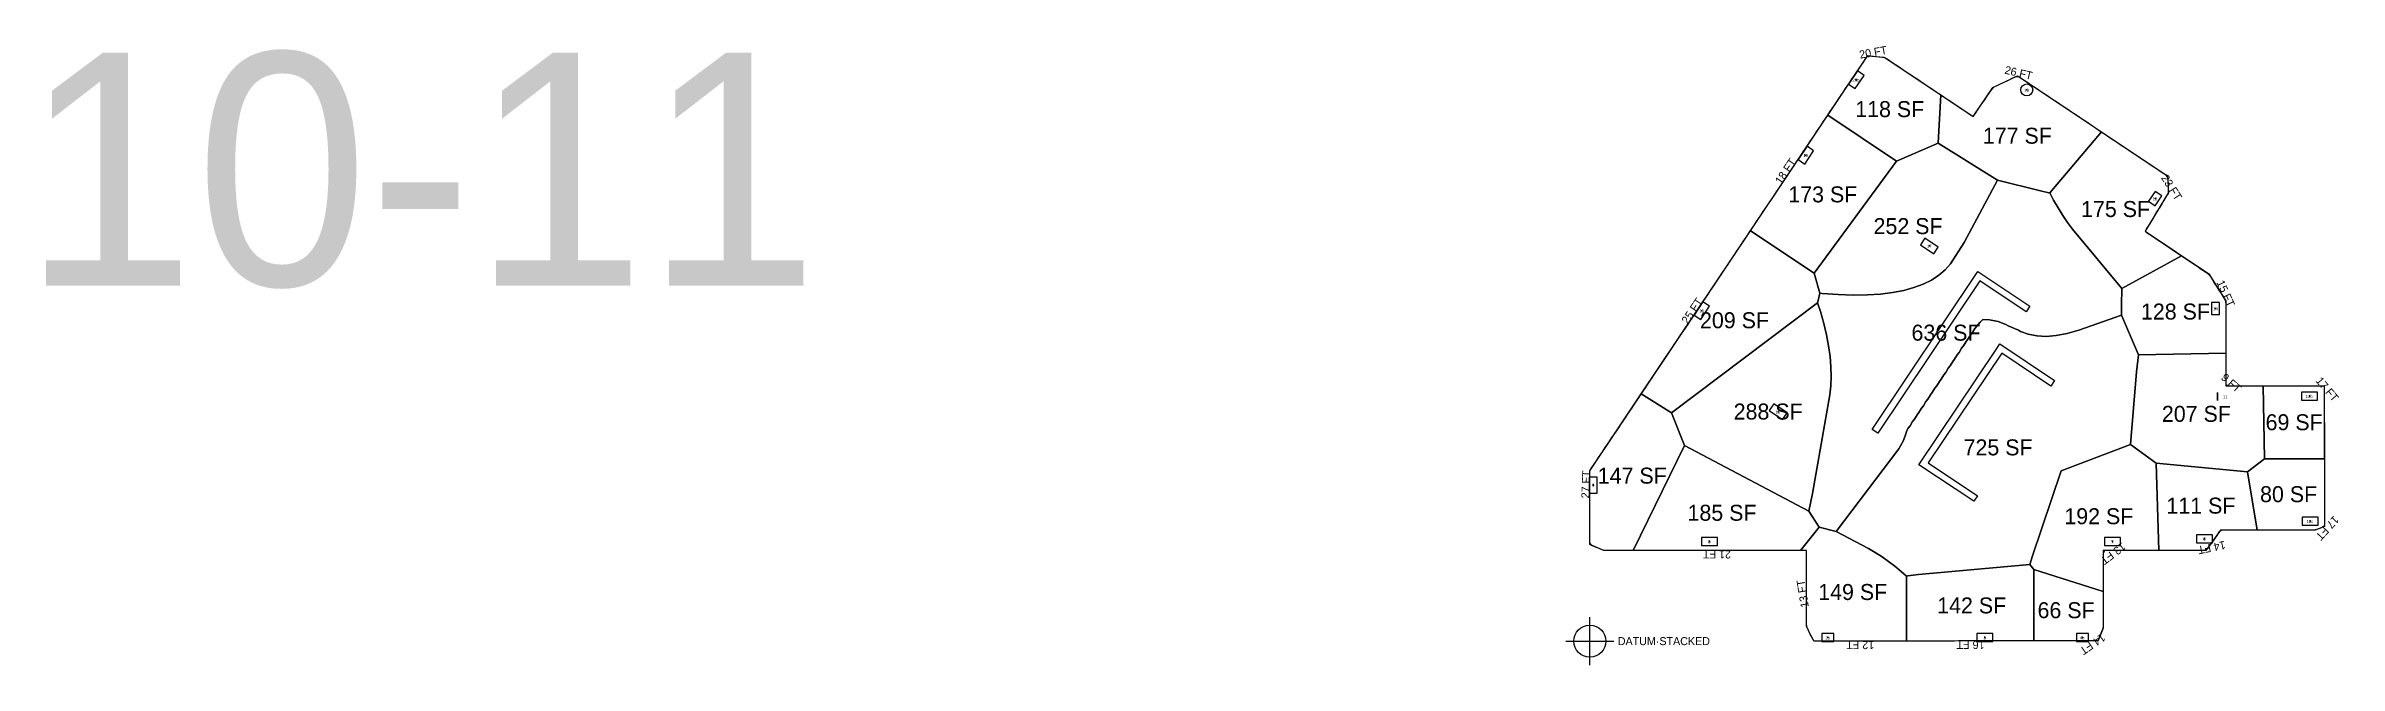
# Model space of a CAD drawing. Header units: metres. Extents: x 12833 to 16306, y 7445 to 23389.
# Drawn here: x 12858 to 16297, y 19451 to 20380 of the extents above; entities that cross this region are included whole.
import ezdxf
from ezdxf.enums import TextEntityAlignment as Align

# ---------------------------------------------------------------- set-up
doc = ezdxf.new("R2010")
doc.units = ezdxf.units.M
for name, color, linetype in [('BOUNDARY', 5, 'Continuous'), ('COLS', 92, 'Continuous'), ('FLOOR NUMBER', 1, 'Continuous'), ('FLOOR_3_AREA_LABELS', 3, 'Continuous'), ('FLOOR_3_BOUNDARY', 5, 'Continuous'), ('FLOOR_3_COLUMNS', 7, 'Continuous'), ('FLOOR_3_DATUM', 4, 'Continuous'), ('FLOOR_3_FASCADE_COLUMNS', 30, 'Continuous'), ('FLOOR_3_LARGE_TRIBUTARY', 6, 'Continuous'), ('FLOOR_3_TRIBUTARY_COL_0', 2, 'Continuous'), ('FLOOR_3_TRIBUTARY_COL_1', 2, 'Continuous'), ('FLOOR_3_TRIBUTARY_COL_10', 2, 'Continuous'), ('FLOOR_3_TRIBUTARY_COL_11', 2, 'Continuous'), ('FLOOR_3_TRIBUTARY_COL_12', 2, 'Continuous'), ('FLOOR_3_TRIBUTARY_COL_13', 2, 'Continuous'), ('FLOOR_3_TRIBUTARY_COL_14', 2, 'Continuous'), ('FLOOR_3_TRIBUTARY_COL_15', 2, 'Continuous'), ('FLOOR_3_TRIBUTARY_COL_16', 2, 'Continuous'), ('FLOOR_3_TRIBUTARY_COL_17', 2, 'Continuous'), ('FLOOR_3_TRIBUTARY_COL_2', 2, 'Continuous'), ('FLOOR_3_TRIBUTARY_COL_3', 2, 'Continuous'), ('FLOOR_3_TRIBUTARY_COL_4', 2, 'Continuous'), ('FLOOR_3_TRIBUTARY_COL_5', 2, 'Continuous'), ('FLOOR_3_TRIBUTARY_COL_6', 2, 'Continuous'), ('FLOOR_3_TRIBUTARY_COL_7', 2, 'Continuous'), ('FLOOR_3_TRIBUTARY_COL_8', 2, 'Continuous'), ('FLOOR_3_TRIBUTARY_COL_9', 2, 'Continuous'), ('FLOOR_3_WALL_TRIBUTARY_12', 1, 'Continuous'), ('FLOOR_3_WALL_TRIBUTARY_13', 1, 'Continuous'), ('WALL', 4, 'Continuous')]:
    doc.layers.add(name, color=color, linetype=linetype)
doc.layers.add('COLUMN NUMBER', color=6, linetype='Continuous', lineweight=9)

msp = doc.modelspace()

# ---------------------------------------------------------------- linework, layer by layer
at = {"layer": 'BOUNDARY'}
msp.add_lwpolyline([(15509.5, 19487), (15498.5, 19508.8), (15498.5, 19623), (15194.3, 19623), (15194.3, 19623), (15173.4, 19632.1), (15173.4, 19742.4), (15590.2, 20365.6), (15616, 20362.9), (15748.4, 20273.9), (15777.8, 20317.5), (15814.8, 20335.3), (16039.6, 20185), (16041.3, 20159.9), (16006.1, 20101.9), (16101.6, 20037.9), (16127.2, 19997.4), (16127.2, 19870), (16261.3, 19870), (16274.7, 19870), (16275.2, 19659), (16261.3, 19653.5), (16119.3, 19653.5), (16097.5, 19623), (15943.5, 19623), (15943.5, 19507.1), (15935.5, 19487.3)], close=True, dxfattribs=at)
at = {"layer": 'COLS'}
for points in [[(15584.8, 20335.8), (15574.8, 20342.5), (15561.4, 20322.6), (15571.4, 20315.9)], [(15509.1, 20222.8), (15499.2, 20229.5), (15485.8, 20209.5), (15495.8, 20202.8)], [(16021.1, 20140.2), (16031.2, 20155.2), (16021.2, 20161.8), (16011.2, 20146.9)], [(15689.4, 20068.2), (15696.1, 20078.2), (15676.1, 20091.6), (15669.4, 20081.6)], [(15353.1, 19989.4), (15343.1, 19996.1), (15329.7, 19976.2), (15339.7, 19969.5)], [(16106, 19994.9), (16106, 19976.9), (16118, 19976.9), (16118, 19994.9)], [(16114.8, 19859.9), (16114.8, 19847.9), (16115, 19847.9)], [(16240.8, 19860.4), (16240.8, 19848.4), (16264.8, 19848.4), (16264.8, 19860.4)], [(15449.3, 19842.8), (15442.6, 19832.8), (15462.5, 19819.4), (15469.2, 19829.4)], [(15184.7, 19733.2), (15172.7, 19733.2), (15172.7, 19709.2), (15184.7, 19709.2)], [(16241.6, 19672.8), (16241.6, 19660.8), (16265.6, 19660.8), (16265.6, 19672.8)], [(15340.9, 19642.3), (15340.9, 19630.3), (15364.9, 19630.3), (15364.9, 19642.3)], [(15945.3, 19642.3), (15945.3, 19630.3), (15969.3, 19630.3), (15969.3, 19642.3)], [(16083.3, 19646.6), (16083.3, 19634.6), (16107.3, 19634.6), (16107.3, 19646.6)], [(15521.6, 19486.3), (15539.6, 19486.3), (15539.6, 19498.3), (15521.6, 19498.3)], [(15753.9, 19498.3), (15753.9, 19486.3), (15777.9, 19486.3), (15777.9, 19498.3)], [(15903.2, 19486.3), (15921.2, 19486.3), (15921.2, 19498.3), (15903.2, 19498.3)]]:
    msp.add_lwpolyline(points, close=True, dxfattribs=at)
msp.add_circle((15828.7, 20313.9), 9, dxfattribs=at)
at = {"layer": 'FLOOR_3_BOUNDARY'}
msp.add_lwpolyline([(15509.5, 19487), (15498.5, 19508.8), (15498.5, 19623), (15194.3, 19623), (15173.4, 19632.1), (15173.4, 19742.4), (15590.2, 20365.6), (15616, 20362.9), (15748.4, 20273.9), (15777.8, 20317.5), (15814.8, 20335.3), (16039.6, 20185), (16041.3, 20159.9), (16006.1, 20101.9), (16101.6, 20037.9), (16127.2, 19997.4), (16127.2, 19870), (16261.3, 19870), (16274.7, 19870), (16275.2, 19659), (16261.3, 19653.5), (16119.3, 19653.5), (16097.5, 19623), (15943.5, 19623), (15943.5, 19507.1), (15935.5, 19487.3), (15509.5, 19487)], close=True, dxfattribs=at)
at = {"layer": 'FLOOR_3_COLUMNS'}
for p in [(15573.1, 20329.2), (15828.7, 20313.9), (15497.5, 20216.2), (16021.2, 20151), (15682.8, 20079.9), (15341.4, 19982.8), (16112, 19985.9), (16114.9, 19851.9), (16252.8, 19854.4), (15455.9, 19831.1), (15178.7, 19721.2), (16095.3, 19640.6), (16253.6, 19666.8), (15352.9, 19636.3), (15957.3, 19636.3), (15530.6, 19492.3), (15765.9, 19492.3), (15912.2, 19492.3)]:
    msp.add_point(p, dxfattribs=at)
at = {"layer": 'FLOOR_3_DATUM'}
for p, q in [((15173.4, 19451), (15173.4, 19523)), ((15137.4, 19487), (15209.4, 19487))]:
    msp.add_line(p, q, dxfattribs=at)
msp.add_circle((15173.4, 19487), 24, dxfattribs=at)
at = {"layer": 'FLOOR_3_FASCADE_COLUMNS'}
for points in [[(15530.3, 20276), (15533.6, 20281), (15537, 20286), (15540.3, 20291), (15543.7, 20296), (15547, 20301), (15550.3, 20305.9), (15553.7, 20310.9), (15557, 20315.9), (15560.3, 20320.9), (15563.7, 20325.9), (15567, 20330.9), (15570.3, 20335.9), (15573.7, 20340.8), (15577, 20345.8), (15580.3, 20350.8), (15583.7, 20355.8), (15587, 20360.8), (15590.5, 20365.6), (15596.4, 20364.9), (15602.4, 20364.3), (15608.4, 20363.7), (15614.3, 20363.1), (15619.6, 20360.5), (15624.6, 20357.2), (15629.5, 20353.8), (15634.5, 20350.5), (15639.5, 20347.1), (15644.5, 20343.8), (15649.5, 20340.4), (15654.4, 20337.1), (15659.4, 20333.7), (15664.4, 20330.4), (15669.4, 20327), (15674.4, 20323.7), (15679.3, 20320.3), (15684.3, 20317), (15689.3, 20313.6), (15694.3, 20310.3), (15699.3, 20306.9)], [(15699.3, 20306.9), (15704.2, 20303.6), (15709.2, 20300.2), (15714.2, 20296.9), (15719.2, 20293.5), (15724.1, 20290.2), (15729.1, 20286.8), (15734.1, 20283.5), (15739.1, 20280.1), (15744.1, 20276.8), (15748.8, 20274.5), (15752.2, 20279.4), (15755.5, 20284.4), (15758.9, 20289.4), (15762.2, 20294.4), (15765.6, 20299.3), (15768.9, 20304.3), (15772.3, 20309.3), (15775.6, 20314.3), (15779.7, 20318.4), (15785.1, 20321), (15790.5, 20323.6), (15795.9, 20326.2), (15801.3, 20328.8), (15806.7, 20331.4), (15812.1, 20334), (15817.3, 20333.7), (15822.3, 20330.3), (15827.3, 20327), (15832.3, 20323.7), (15837.3, 20320.3), (15842.3, 20317), (15847.3, 20313.6), (15852.2, 20310.3), (15857.2, 20307), (15862.2, 20303.6), (15867.2, 20300.3), (15872.2, 20297), (15877.2, 20293.6), (15882.2, 20290.3), (15887.2, 20287), (15892.1, 20283.6), (15897.1, 20280.3), (15902.1, 20277), (15907.1, 20273.6), (15912.1, 20270.3), (15917.1, 20266.9), (15922.1, 20263.6), (15927.1, 20260.3), (15932, 20256.9), (15937, 20253.6), (15942, 20250.3)], [(15413.6, 20101.5), (15416.9, 20106.5), (15420.2, 20111.4), (15423.6, 20116.4), (15426.9, 20121.4), (15430.2, 20126.4), (15433.6, 20131.4), (15436.9, 20136.4), (15440.2, 20141.4), (15443.6, 20146.3), (15446.9, 20151.3), (15450.2, 20156.3), (15453.6, 20161.3), (15456.9, 20166.3), (15460.3, 20171.3), (15463.6, 20176.3), (15466.9, 20181.3), (15470.3, 20186.2), (15473.6, 20191.2), (15476.9, 20196.2), (15480.3, 20201.2), (15483.6, 20206.2), (15486.9, 20211.2), (15490.3, 20216.2), (15493.6, 20221.2), (15497, 20226.1), (15500.3, 20231.1), (15503.6, 20236.1), (15507, 20241.1), (15510.3, 20246.1), (15513.6, 20251.1), (15517, 20256.1), (15520.3, 20261.1), (15523.6, 20266), (15527, 20271), (15530.3, 20276)], [(15942, 20250.3), (15947, 20246.9), (15952, 20243.6), (15957, 20240.3), (15962, 20236.9), (15967, 20233.6), (15971.9, 20230.3), (15976.9, 20226.9), (15981.9, 20223.6), (15986.9, 20220.2), (15991.9, 20216.9), (15996.9, 20213.6), (16001.9, 20210.2), (16006.8, 20206.9), (16011.8, 20203.6), (16016.8, 20200.2), (16021.8, 20196.9), (16026.8, 20193.6), (16031.8, 20190.2), (16036.8, 20186.9), (16039.8, 20182.4), (16040.2, 20176.4), (16040.6, 20170.5), (16041, 20164.5), (16040.6, 20158.7), (16037.5, 20153.5), (16034.4, 20148.4), (16031.2, 20143.3), (16028.1, 20138.2), (16025, 20133), (16021.9, 20127.9), (16018.8, 20122.8), (16015.7, 20117.6), (16012.6, 20112.5), (16009.4, 20107.4), (16006.3, 20102.3), (16010.8, 20098.8), (16015.8, 20095.5), (16020.8, 20092.1), (16025.8, 20088.8), (16030.8, 20085.4), (16035.7, 20082.1), (16040.7, 20078.7), (16045.7, 20075.4), (16050.7, 20072.1), (16055.7, 20068.7), (16060.6, 20065.4)], [(15250.1, 19857.1), (15253.4, 19862.1), (15256.8, 19867.1), (15260.1, 19872.1), (15263.4, 19877), (15266.8, 19882), (15270.1, 19887), (15273.4, 19892), (15276.8, 19897), (15280.1, 19902), (15283.5, 19907), (15286.8, 19911.9), (15290.1, 19916.9), (15293.5, 19921.9), (15296.8, 19926.9), (15300.1, 19931.9), (15303.5, 19936.9), (15306.8, 19941.9), (15310.1, 19946.9), (15313.5, 19951.8), (15316.8, 19956.8), (15320.2, 19961.8), (15323.5, 19966.8), (15326.8, 19971.8), (15330.2, 19976.8), (15333.5, 19981.8), (15336.8, 19986.8), (15340.2, 19991.7), (15343.5, 19996.7), (15346.8, 20001.7), (15350.2, 20006.7), (15353.5, 20011.7), (15356.8, 20016.7), (15360.2, 20021.7), (15363.5, 20026.7), (15366.9, 20031.6), (15370.2, 20036.6), (15373.5, 20041.6), (15376.9, 20046.6), (15380.2, 20051.6), (15383.5, 20056.6), (15386.9, 20061.6), (15390.2, 20066.6), (15393.5, 20071.5), (15396.9, 20076.5), (15400.2, 20081.5), (15403.5, 20086.5), (15406.9, 20091.5), (15410.2, 20096.5), (15413.6, 20101.5)], [(16060.6, 20065.4), (16065.6, 20062), (16070.6, 20058.7), (16075.6, 20055.3), (16080.6, 20052), (16085.6, 20048.6), (16090.5, 20045.3), (16095.5, 20042), (16100.5, 20038.6), (16104.1, 20033.9), (16107.3, 20028.9), (16110.5, 20023.8), (16113.7, 20018.7), (16116.9, 20013.6), (16120.1, 20008.6), (16123.3, 20003.5), (16126.5, 19998.4), (16127.2, 19992.6), (16127.2, 19986.6), (16127.2, 19980.6), (16127.2, 19974.6), (16127.2, 19968.6), (16127.2, 19962.6), (16127.2, 19956.6), (16127.2, 19950.6), (16127.2, 19944.6), (16127.2, 19938.6), (16127.2, 19932.6), (16127.2, 19926.6), (16127.2, 19920.6)], [(16127.2, 19920.6), (16127.2, 19914.6), (16127.2, 19908.6), (16127.2, 19902.6), (16127.2, 19896.6), (16127.2, 19890.6), (16127.2, 19884.6), (16127.2, 19878.6), (16127.2, 19872.6), (16130.5, 19870), (16136.5, 19870), (16142.5, 19870), (16148.5, 19870), (16154.5, 19870), (16160.5, 19870), (16166.5, 19870), (16172.5, 19870), (16178.5, 19870), (16184.5, 19870)], [(15241.2, 19623), (15235.2, 19623), (15229.2, 19623), (15223.2, 19623), (15217.2, 19623), (15211.2, 19623), (15205.2, 19623), (15199.2, 19623), (15193.2, 19623.4), (15187.7, 19625.8), (15182.2, 19628.2), (15176.7, 19630.6), (15173.4, 19634.4), (15173.4, 19640.4), (15173.4, 19646.4), (15173.4, 19652.4), (15173.4, 19658.4), (15173.4, 19664.4), (15173.4, 19670.4), (15173.4, 19676.4), (15173.4, 19682.4), (15173.4, 19688.4), (15173.4, 19694.4), (15173.4, 19700.4), (15173.4, 19706.4), (15173.4, 19712.4), (15173.4, 19718.4), (15173.4, 19724.4), (15173.4, 19730.4), (15173.4, 19736.4), (15173.4, 19742.4), (15176.7, 19747.4), (15180, 19752.4), (15183.4, 19757.3), (15186.7, 19762.3), (15190.1, 19767.3), (15193.4, 19772.3), (15196.7, 19777.3), (15200.1, 19782.3), (15203.4, 19787.3), (15206.7, 19792.3), (15210.1, 19797.2), (15213.4, 19802.2), (15216.7, 19807.2), (15220.1, 19812.2), (15223.4, 19817.2), (15226.7, 19822.2), (15230.1, 19827.2), (15233.4, 19832.2), (15236.8, 19837.1), (15240.1, 19842.1), (15243.4, 19847.1), (15246.8, 19852.1), (15250.1, 19857.1)], [(16184.5, 19870), (16190.5, 19870), (16196.5, 19870), (16202.5, 19870), (16208.5, 19870), (16214.5, 19870), (16220.5, 19870), (16226.5, 19870), (16232.5, 19870), (16238.5, 19870), (16244.5, 19870), (16250.5, 19870), (16256.5, 19870), (16262.5, 19870), (16268.5, 19870), (16274.5, 19870), (16274.7, 19864.2), (16274.8, 19858.2), (16274.8, 19852.2), (16274.8, 19846.2), (16274.8, 19840.2), (16274.8, 19834.2), (16274.8, 19828.2), (16274.8, 19822.2), (16274.8, 19816.2), (16274.9, 19810.2), (16274.9, 19804.2), (16274.9, 19798.2), (16274.9, 19792.2), (16274.9, 19786.2), (16274.9, 19780.2), (16274.9, 19774.2), (16274.9, 19768.2), (16274.9, 19762.2)], [(16274.9, 19762.2), (16275, 19756.2), (16275, 19750.2), (16275, 19744.2), (16275, 19738.2), (16275, 19732.2), (16275, 19726.2), (16275, 19720.2), (16275, 19714.2), (16275.1, 19708.2), (16275.1, 19702.2), (16275.1, 19696.2), (16275.1, 19690.2), (16275.1, 19684.2), (16275.1, 19678.2), (16275.1, 19672.2), (16275.1, 19666.2), (16275.1, 19660.2), (16270.7, 19657.2), (16265.1, 19655), (16259.4, 19653.5), (16253.4, 19653.5), (16247.4, 19653.5), (16241.4, 19653.5), (16235.4, 19653.5), (16229.4, 19653.5), (16223.4, 19653.5), (16217.4, 19653.5), (16211.4, 19653.5), (16205.4, 19653.5), (16199.4, 19653.5), (16193.4, 19653.5), (16187.4, 19653.5), (16181.4, 19653.5), (16175.4, 19653.5)], [(16175.4, 19653.5), (16169.4, 19653.5), (16163.4, 19653.5), (16157.4, 19653.5), (16151.4, 19653.5), (16145.4, 19653.5), (16139.4, 19653.5), (16133.4, 19653.5), (16127.4, 19653.5), (16121.4, 19653.5), (16117, 19650.4), (16113.6, 19645.5), (16110.1, 19640.6), (16106.6, 19635.7), (16103.1, 19630.8), (16099.6, 19625.9), (16095.1, 19623), (16089.1, 19623), (16083.1, 19623), (16077.1, 19623), (16071.1, 19623), (16065.1, 19623), (16059.1, 19623), (16053.1, 19623), (16047.1, 19623), (16041.1, 19623), (16035.1, 19623), (16029.1, 19623)], [(15487.2, 19623), (15481.2, 19623), (15475.2, 19623), (15469.2, 19623), (15463.2, 19623), (15457.2, 19623), (15451.2, 19623), (15445.2, 19623), (15439.2, 19623), (15433.2, 19623), (15427.2, 19623), (15421.2, 19623), (15415.2, 19623), (15409.2, 19623), (15403.2, 19623), (15397.2, 19623), (15391.2, 19623), (15385.2, 19623), (15379.2, 19623), (15373.2, 19623), (15367.2, 19623), (15361.2, 19623), (15355.2, 19623), (15349.2, 19623), (15343.2, 19623), (15337.2, 19623), (15331.2, 19623), (15325.2, 19623), (15319.2, 19623), (15313.2, 19623), (15307.2, 19623), (15301.2, 19623), (15295.2, 19623), (15289.2, 19623), (15283.2, 19623), (15277.2, 19623), (15271.2, 19623), (15265.2, 19623), (15259.2, 19623), (15253.2, 19623), (15247.2, 19623), (15241.2, 19623)], [(15509.5, 19487), (15506.8, 19492.3), (15504.1, 19497.7), (15501.4, 19503), (15498.7, 19508.4), (15498.5, 19514.3), (15498.5, 19520.3), (15498.5, 19526.3), (15498.5, 19532.3), (15498.5, 19538.3), (15498.5, 19544.3), (15498.5, 19550.3), (15498.5, 19556.3), (15498.5, 19562.3), (15498.5, 19568.3), (15498.5, 19574.3), (15498.5, 19580.3), (15498.5, 19586.3), (15498.5, 19592.3), (15498.5, 19598.3), (15498.5, 19604.3), (15498.5, 19610.3), (15498.5, 19616.3), (15498.5, 19622.3), (15493.2, 19623), (15487.2, 19623)], [(16029.1, 19623), (16023.1, 19623), (16017.1, 19623), (16011.1, 19623), (16005.1, 19623), (15999.1, 19623), (15993.1, 19623), (15987.1, 19623), (15981.1, 19623), (15975.1, 19623), (15969.1, 19623), (15963.1, 19623), (15957.1, 19623), (15951.1, 19623), (15945.1, 19623), (15943.5, 19618.6), (15943.5, 19612.6), (15943.5, 19606.6), (15943.5, 19600.6), (15943.5, 19594.6), (15943.5, 19588.6), (15943.5, 19582.6), (15943.5, 19576.6), (15943.5, 19570.6), (15943.5, 19564.6), (15943.5, 19558.6)], [(15943.5, 19558.6), (15943.5, 19552.6), (15943.5, 19546.6), (15943.5, 19540.6), (15943.5, 19534.6), (15943.5, 19528.6), (15943.5, 19522.6), (15943.5, 19516.6), (15943.5, 19510.6), (15942.6, 19504.8), (15940.3, 19499.2), (15938.1, 19493.7), (15935.8, 19488.1), (15930.4, 19487.3), (15924.4, 19487.3), (15918.4, 19487.3), (15912.4, 19487.3), (15906.4, 19487.3), (15900.4, 19487.3), (15894.4, 19487.3), (15888.4, 19487.3), (15882.4, 19487.3), (15876.4, 19487.3), (15870.4, 19487.3), (15864.4, 19487.3), (15858.4, 19487.3), (15852.4, 19487.3), (15846.4, 19487.3), (15840.4, 19487.3)], [(15648.4, 19487.1), (15642.4, 19487.1), (15636.4, 19487.1), (15630.4, 19487.1), (15624.4, 19487.1), (15618.4, 19487.1), (15612.4, 19487.1), (15606.4, 19487), (15600.4, 19487), (15594.4, 19487), (15588.4, 19487), (15582.4, 19487), (15576.4, 19487), (15570.4, 19487), (15564.4, 19487), (15558.4, 19487), (15552.4, 19487), (15546.4, 19487), (15540.4, 19487), (15534.4, 19487), (15528.4, 19487), (15522.4, 19487), (15516.4, 19487), (15510.4, 19487), (15509.5, 19487)], [(15840.4, 19487.3), (15834.4, 19487.3), (15828.4, 19487.2), (15822.4, 19487.2), (15816.4, 19487.2), (15810.4, 19487.2), (15804.4, 19487.2), (15798.4, 19487.2), (15792.4, 19487.2), (15786.4, 19487.2), (15780.4, 19487.2), (15774.4, 19487.2), (15768.4, 19487.2), (15762.4, 19487.2), (15756.4, 19487.2), (15750.4, 19487.2), (15744.4, 19487.2), (15738.4, 19487.2), (15732.4, 19487.2), (15726.4, 19487.2), (15720.4, 19487.1), (15714.4, 19487.1), (15708.4, 19487.1), (15702.4, 19487.1), (15696.4, 19487.1), (15690.4, 19487.1), (15684.4, 19487.1), (15678.4, 19487.1), (15672.4, 19487.1), (15666.4, 19487.1), (15660.4, 19487.1), (15654.4, 19487.1), (15648.4, 19487.1)]]:
    msp.add_lwpolyline(points, dxfattribs=at)
at = {"layer": 'FLOOR_3_LARGE_TRIBUTARY'}
for points in [[(15695.7, 20234.3), (15633.5, 20207), (15530.3, 20276), (15590.2, 20365.6), (15616, 20362.9), (15700, 20306.4), (15695.7, 20234.3)], [(15863.3, 20159.6), (15862, 20159.8), (15849.3, 20162.4), (15785, 20178.7), (15695.7, 20234.3), (15700, 20306.4), (15748.4, 20273.9), (15777.8, 20317.5), (15814.8, 20335.3), (15940.7, 20251.1), (15863.3, 20159.6)], [(15633.5, 20207), (15509.9, 20039), (15414.5, 20102.8), (15530.3, 20276), (15633.5, 20207)], [(15685.8, 20028.8), (15673.5, 20022.6), (15659.6, 20017.5), (15644.3, 20013.2), (15627.6, 20010), (15609.3, 20007.8), (15589.7, 20006.5), (15568.5, 20006.2), (15545.9, 20006.9), (15521.8, 20008.6), (15518.5, 20008.9), (15509.9, 20039), (15633.5, 20207), (15695.7, 20234.3), (15785, 20178.7), (15734.9, 20085.1), (15714.2, 20053.1), (15706.2, 20044.1), (15696.7, 20035.9), (15685.8, 20028.8)], [(15971.2, 20016), (15897.5, 20105), (15889.9, 20115.2), (15882.6, 20125.8), (15875.6, 20137), (15868.9, 20148.6), (15863.3, 20159.6), (15940.7, 20251.1), (16039.6, 20185), (16041.3, 20159.9), (16006.1, 20101.9), (16060.8, 20065.3), (15971.2, 20016)], [(15542.7, 19651.7), (15517.5, 19657.8), (15501.8, 19682.2), (15507.6, 19708.7), (15533.6, 19856.3), (15535, 19869.8), (15535.5, 19884), (15535, 19898.7), (15533.7, 19914), (15531.4, 19930), (15528.2, 19946.5), (15524.2, 19963.7), (15519.2, 19981.4), (15515, 19994.7), (15515.9, 19998.1), (15518.5, 20008.9), (15521.8, 20008.6), (15545.9, 20006.9), (15568.5, 20006.2), (15589.7, 20006.5), (15609.3, 20007.8), (15627.6, 20010), (15644.3, 20013.2), (15659.6, 20017.5), (15673.5, 20022.6), (15685.8, 20028.8), (15696.7, 20035.9), (15706.2, 20044.1), (15714.2, 20053.1), (15734.9, 20085.1), (15785, 20178.7), (15849.3, 20162.4), (15862, 20159.8), (15863.3, 20159.6), (15868.9, 20148.6), (15875.6, 20137), (15882.6, 20125.8), (15889.9, 20115.2), (15897.5, 20105), (15971.2, 20016), (15970.7, 19991.1), (15970.8, 19976), (15907, 19953.4), (15889.3, 19948.5), (15872.8, 19945.4), (15857.6, 19944.2), (15843.6, 19944.9), (15830.8, 19947.4), (15819.3, 19951.7), (15816.1, 19953.6), (15800.9, 19959.9), (15797.1, 19962.2), (15785.6, 19966.6), (15772.8, 19969.1), (15762.6, 19969.6), (15758.6, 19965.7), (15751, 19956.3), (15747.2, 19949.9), (15744.4, 19946.3), (15740.5, 19939.9), (15737.7, 19936.4), (15733.8, 19929.9), (15731, 19926.4), (15727.2, 19919.9), (15724.3, 19916.4), (15720.5, 19910), (15717.7, 19906.4), (15713.8, 19900), (15711, 19896.5), (15707.2, 19890), (15704.3, 19886.5), (15700.5, 19880), (15697.7, 19876.5), (15693.8, 19870.1), (15691, 19866.5), (15687.1, 19860.1), (15684.3, 19856.6), (15680.5, 19850.1), (15677.6, 19846.6), (15673.8, 19840.1), (15671, 19836.6), (15667.1, 19830.2), (15664.3, 19826.6), (15660.5, 19820.2), (15657.6, 19816.7), (15653.8, 19810.2), (15651, 19806.7), (15648.9, 19803.2), (15648.1, 19799.6), (15643.8, 19788), (15636.9, 19775.6), (15542.7, 19651.7)], [(15509.9, 20039), (15518.5, 20008.9), (15515.9, 19998.1), (15515, 19994.7), (15296.1, 19829.5), (15250.6, 19857.8), (15414.5, 20102.8), (15509.9, 20039)], [(15971.2, 20016), (16060.8, 20065.3), (16101.6, 20037.9), (16127.2, 19997.4), (16127.2, 19919.2), (15996.2, 19916.4), (15970.8, 19976), (15970.7, 19991.1), (15971.2, 20016)], [(15296.1, 19829.5), (15515, 19994.7), (15519.2, 19981.4), (15524.2, 19963.7), (15528.2, 19946.5), (15531.4, 19930), (15533.7, 19914), (15535, 19898.7), (15535.5, 19884), (15535, 19869.8), (15533.6, 19856.3), (15507.6, 19708.7), (15501.8, 19682.2), (15315.5, 19780.7), (15296.1, 19829.5)], [(15631.1, 19599.3), (15621.5, 19606.6), (15611.7, 19613.5), (15601.6, 19619.9), (15591.2, 19626), (15542.7, 19651.7), (15636.9, 19775.6), (15643.8, 19788), (15648.1, 19799.6), (15648.9, 19803.2), (15651, 19806.7), (15653.8, 19810.2), (15657.6, 19816.7), (15660.5, 19820.2), (15664.3, 19826.6), (15667.1, 19830.2), (15671, 19836.6), (15673.8, 19840.1), (15677.6, 19846.6), (15680.5, 19850.1), (15684.3, 19856.6), (15687.1, 19860.1), (15691, 19866.5), (15693.8, 19870.1), (15697.7, 19876.5), (15700.5, 19880), (15704.3, 19886.5), (15707.2, 19890), (15711, 19896.5), (15713.8, 19900), (15717.7, 19906.4), (15720.5, 19910), (15724.3, 19916.4), (15727.2, 19919.9), (15731, 19926.4), (15733.8, 19929.9), (15737.7, 19936.4), (15740.5, 19939.9), (15744.4, 19946.3), (15747.2, 19949.9), (15751, 19956.3), (15758.6, 19965.7), (15762.6, 19969.6), (15772.8, 19969.1), (15785.6, 19966.6), (15797.1, 19962.2), (15800.9, 19959.9), (15816.1, 19953.6), (15819.3, 19951.7), (15830.8, 19947.4), (15843.6, 19944.9), (15857.6, 19944.2), (15872.8, 19945.4), (15889.3, 19948.5), (15907, 19953.4), (15970.8, 19976), (15996.2, 19916.4), (15993.2, 19891.2), (15984.1, 19782.1), (15880.3, 19742.3), (15837.2, 19615.2), (15833.3, 19601.9), (15666.2, 19587), (15650.3, 19584.9), (15648.2, 19584.5), (15640.4, 19591.6), (15631.1, 19599.3)], [(15984.1, 19782.1), (15993.2, 19891.2), (15996.2, 19916.4), (16127.2, 19919.2), (16127.2, 19870), (16183.5, 19870), (16185.5, 19760.3), (16159.9, 19741.1), (16022.7, 19753.9), (15984.1, 19782.1)], [(15296.1, 19829.5), (15315.5, 19780.7), (15238.6, 19623), (15194.3, 19623), (15173.4, 19632.1), (15173.4, 19742.4), (15250.6, 19857.8), (15296.1, 19829.5)], [(16185.5, 19760.3), (16183.5, 19870), (16261.3, 19870), (16274.7, 19870), (16275, 19760.7), (16185.5, 19760.3)], [(15315.5, 19780.7), (15501.8, 19682.2), (15517.5, 19657.8), (15489.3, 19623), (15238.6, 19623), (15315.5, 19780.7)], [(15833.3, 19601.9), (15837.2, 19615.2), (15880.3, 19742.3), (15984.1, 19782.1), (16022.7, 19753.9), (16026.8, 19623), (15943.5, 19623), (15943.5, 19561.6), (15839.1, 19594.3), (15833.3, 19601.9)], [(16022.7, 19753.9), (16159.9, 19741.1), (16174.5, 19653.5), (16119.3, 19653.5), (16097.5, 19623), (16026.8, 19623), (16022.7, 19753.9)], [(16159.9, 19741.1), (16185.5, 19760.3), (16275, 19760.7), (16275.2, 19659), (16261.3, 19653.5), (16174.5, 19653.5), (16159.9, 19741.1)], [(15517.5, 19657.8), (15542.7, 19651.7), (15591.2, 19626), (15601.6, 19619.9), (15611.7, 19613.5), (15621.5, 19606.6), (15631.1, 19599.3), (15640.4, 19591.6), (15648.2, 19584.5), (15648.2, 19487.1), (15509.5, 19487), (15498.5, 19508.8), (15498.5, 19623), (15489.3, 19623), (15517.5, 19657.8)], [(15648.2, 19584.5), (15650.3, 19584.9), (15666.2, 19587), (15833.3, 19601.9), (15839.1, 19594.3), (15839.1, 19487.3), (15648.2, 19487.1), (15648.2, 19584.5)], [(15839.1, 19594.3), (15943.5, 19561.6), (15943.5, 19507.1), (15935.5, 19487.3), (15839.1, 19487.3), (15839.1, 19594.3)]]:
    msp.add_lwpolyline(points, close=True, dxfattribs=at)
at = {"layer": 'FLOOR_3_TRIBUTARY_COL_0'}
msp.add_lwpolyline([(15296.1, 19829.5), (15315.5, 19780.7), (15238.6, 19623), (15194.3, 19623), (15173.4, 19632.1), (15173.4, 19742.4), (15250.6, 19857.8), (15296.1, 19829.5)], close=True, dxfattribs=at)
at = {"layer": 'FLOOR_3_TRIBUTARY_COL_1'}
msp.add_lwpolyline([(15509.9, 20039), (15518.5, 20008.9), (15515.9, 19998.1), (15515, 19994.7), (15296.1, 19829.5), (15250.6, 19857.8), (15414.5, 20102.8), (15509.9, 20039)], close=True, dxfattribs=at)
at = {"layer": 'FLOOR_3_TRIBUTARY_COL_10'}
msp.add_lwpolyline([(15695.7, 20234.3), (15633.5, 20207), (15530.3, 20276), (15590.2, 20365.6), (15616, 20362.9), (15700, 20306.4), (15695.7, 20234.3)], close=True, dxfattribs=at)
at = {"layer": 'FLOOR_3_TRIBUTARY_COL_11'}
msp.add_lwpolyline([(15648.2, 19584.5), (15650.3, 19584.9), (15666.2, 19587), (15833.3, 19601.9), (15839.1, 19594.3), (15839.1, 19487.3), (15648.2, 19487.1), (15648.2, 19584.5)], close=True, dxfattribs=at)
at = {"layer": 'FLOOR_3_TRIBUTARY_COL_12'}
msp.add_lwpolyline([(15833.3, 19601.9), (15837.2, 19615.2), (15880.3, 19742.3), (15984.1, 19782.1), (16022.7, 19753.9), (16026.8, 19623), (15943.5, 19623), (15943.5, 19561.6), (15839.1, 19594.3), (15833.3, 19601.9)], close=True, dxfattribs=at)
at = {"layer": 'FLOOR_3_TRIBUTARY_COL_13'}
msp.add_lwpolyline([(15296.1, 19829.5), (15515, 19994.7), (15519.2, 19981.4), (15524.2, 19963.7), (15528.2, 19946.5), (15531.4, 19930), (15533.7, 19914), (15535, 19898.7), (15535.5, 19884), (15535, 19869.8), (15533.6, 19856.3), (15507.6, 19708.7), (15501.8, 19682.2), (15315.5, 19780.7), (15296.1, 19829.5)], close=True, dxfattribs=at)
at = {"layer": 'FLOOR_3_TRIBUTARY_COL_14'}
msp.add_lwpolyline([(15685.8, 20028.8), (15673.5, 20022.6), (15659.6, 20017.5), (15644.3, 20013.2), (15627.6, 20010), (15609.3, 20007.8), (15589.7, 20006.5), (15568.5, 20006.2), (15545.9, 20006.9), (15521.8, 20008.6), (15518.5, 20008.9), (15509.9, 20039), (15633.5, 20207), (15695.7, 20234.3), (15785, 20178.7), (15734.9, 20085.1), (15714.2, 20053.1), (15706.2, 20044.1), (15696.7, 20035.9), (15685.8, 20028.8)], close=True, dxfattribs=at)
at = {"layer": 'FLOOR_3_TRIBUTARY_COL_15'}
msp.add_lwpolyline([(15863.3, 20159.6), (15862, 20159.8), (15849.3, 20162.4), (15785, 20178.7), (15695.7, 20234.3), (15700, 20306.4), (15748.4, 20273.9), (15777.8, 20317.5), (15814.8, 20335.3), (15940.7, 20251.1), (15863.3, 20159.6)], close=True, dxfattribs=at)
at = {"layer": 'FLOOR_3_TRIBUTARY_COL_16'}
msp.add_lwpolyline([(15839.1, 19594.3), (15943.5, 19561.6), (15943.5, 19507.1), (15935.5, 19487.3), (15839.1, 19487.3), (15839.1, 19594.3)], close=True, dxfattribs=at)
at = {"layer": 'FLOOR_3_TRIBUTARY_COL_17'}
msp.add_lwpolyline([(15984.1, 19782.1), (15993.2, 19891.2), (15996.2, 19916.4), (16127.2, 19919.2), (16127.2, 19870), (16183.5, 19870), (16185.5, 19760.3), (16159.9, 19741.1), (16022.7, 19753.9), (15984.1, 19782.1)], close=True, dxfattribs=at)
at = {"layer": 'FLOOR_3_TRIBUTARY_COL_2'}
msp.add_lwpolyline([(15633.5, 20207), (15509.9, 20039), (15414.5, 20102.8), (15530.3, 20276), (15633.5, 20207)], close=True, dxfattribs=at)
at = {"layer": 'FLOOR_3_TRIBUTARY_COL_3'}
msp.add_lwpolyline([(15315.5, 19780.7), (15501.8, 19682.2), (15517.5, 19657.8), (15489.3, 19623), (15238.6, 19623), (15315.5, 19780.7)], close=True, dxfattribs=at)
at = {"layer": 'FLOOR_3_TRIBUTARY_COL_4'}
msp.add_lwpolyline([(16022.7, 19753.9), (16159.9, 19741.1), (16174.5, 19653.5), (16119.3, 19653.5), (16097.5, 19623), (16026.8, 19623), (16022.7, 19753.9)], close=True, dxfattribs=at)
at = {"layer": 'FLOOR_3_TRIBUTARY_COL_5'}
msp.add_lwpolyline([(15971.2, 20016), (15897.5, 20105), (15889.9, 20115.2), (15882.6, 20125.8), (15875.6, 20137), (15868.9, 20148.6), (15863.3, 20159.6), (15940.7, 20251.1), (16039.6, 20185), (16041.3, 20159.9), (16006.1, 20101.9), (16060.8, 20065.3), (15971.2, 20016)], close=True, dxfattribs=at)
at = {"layer": 'FLOOR_3_TRIBUTARY_COL_6'}
msp.add_lwpolyline([(15971.2, 20016), (16060.8, 20065.3), (16101.6, 20037.9), (16127.2, 19997.4), (16127.2, 19919.2), (15996.2, 19916.4), (15970.8, 19976), (15970.7, 19991.1), (15971.2, 20016)], close=True, dxfattribs=at)
at = {"layer": 'FLOOR_3_TRIBUTARY_COL_7'}
msp.add_lwpolyline([(16185.5, 19760.3), (16183.5, 19870), (16261.3, 19870), (16274.7, 19870), (16275, 19760.7), (16185.5, 19760.3)], close=True, dxfattribs=at)
at = {"layer": 'FLOOR_3_TRIBUTARY_COL_8'}
msp.add_lwpolyline([(15517.5, 19657.8), (15542.7, 19651.7), (15591.2, 19626), (15601.6, 19619.9), (15611.7, 19613.5), (15621.5, 19606.6), (15631.1, 19599.3), (15640.4, 19591.6), (15648.2, 19584.5), (15648.2, 19487.1), (15509.5, 19487), (15498.5, 19508.8), (15498.5, 19623), (15489.3, 19623), (15517.5, 19657.8)], close=True, dxfattribs=at)
at = {"layer": 'FLOOR_3_TRIBUTARY_COL_9'}
msp.add_lwpolyline([(16159.9, 19741.1), (16185.5, 19760.3), (16275, 19760.7), (16275.2, 19659), (16261.3, 19653.5), (16174.5, 19653.5), (16159.9, 19741.1)], close=True, dxfattribs=at)
at = {"layer": 'FLOOR_3_WALL_TRIBUTARY_12'}
msp.add_lwpolyline([(15631.1, 19599.3), (15621.5, 19606.6), (15611.7, 19613.5), (15601.6, 19619.9), (15591.2, 19626), (15542.7, 19651.7), (15636.9, 19775.6), (15643.8, 19788), (15648.1, 19799.6), (15648.9, 19803.2), (15651, 19806.7), (15653.8, 19810.2), (15657.6, 19816.7), (15660.5, 19820.2), (15664.3, 19826.6), (15667.1, 19830.2), (15671, 19836.6), (15673.8, 19840.1), (15677.6, 19846.6), (15680.5, 19850.1), (15684.3, 19856.6), (15687.1, 19860.1), (15691, 19866.5), (15693.8, 19870.1), (15697.7, 19876.5), (15700.5, 19880), (15704.3, 19886.5), (15707.2, 19890), (15711, 19896.5), (15713.8, 19900), (15717.7, 19906.4), (15720.5, 19910), (15724.3, 19916.4), (15727.2, 19919.9), (15731, 19926.4), (15733.8, 19929.9), (15737.7, 19936.4), (15740.5, 19939.9), (15744.4, 19946.3), (15747.2, 19949.9), (15751, 19956.3), (15758.6, 19965.7), (15762.6, 19969.6), (15772.8, 19969.1), (15785.6, 19966.6), (15797.1, 19962.2), (15800.9, 19959.9), (15816.1, 19953.6), (15819.3, 19951.7), (15830.8, 19947.4), (15843.6, 19944.9), (15857.6, 19944.2), (15872.8, 19945.4), (15889.3, 19948.5), (15907, 19953.4), (15970.8, 19976), (15996.2, 19916.4), (15993.2, 19891.2), (15984.1, 19782.1), (15880.3, 19742.3), (15837.2, 19615.2), (15833.3, 19601.9), (15666.2, 19587), (15650.3, 19584.9), (15648.2, 19584.5), (15640.4, 19591.6), (15631.1, 19599.3)], close=True, dxfattribs=at)
at = {"layer": 'FLOOR_3_WALL_TRIBUTARY_13'}
msp.add_lwpolyline([(15542.7, 19651.7), (15517.5, 19657.8), (15501.8, 19682.2), (15507.6, 19708.7), (15533.6, 19856.3), (15535, 19869.8), (15535.5, 19884), (15535, 19898.7), (15533.7, 19914), (15531.4, 19930), (15528.2, 19946.5), (15524.2, 19963.7), (15519.2, 19981.4), (15515, 19994.7), (15515.9, 19998.1), (15518.5, 20008.9), (15521.8, 20008.6), (15545.9, 20006.9), (15568.5, 20006.2), (15589.7, 20006.5), (15609.3, 20007.8), (15627.6, 20010), (15644.3, 20013.2), (15659.6, 20017.5), (15673.5, 20022.6), (15685.8, 20028.8), (15696.7, 20035.9), (15706.2, 20044.1), (15714.2, 20053.1), (15734.9, 20085.1), (15785, 20178.7), (15849.3, 20162.4), (15862, 20159.8), (15863.3, 20159.6), (15868.9, 20148.6), (15875.6, 20137), (15882.6, 20125.8), (15889.9, 20115.2), (15897.5, 20105), (15971.2, 20016), (15970.7, 19991.1), (15970.8, 19976), (15907, 19953.4), (15889.3, 19948.5), (15872.8, 19945.4), (15857.6, 19944.2), (15843.6, 19944.9), (15830.8, 19947.4), (15819.3, 19951.7), (15816.1, 19953.6), (15800.9, 19959.9), (15797.1, 19962.2), (15785.6, 19966.6), (15772.8, 19969.1), (15762.6, 19969.6), (15758.6, 19965.7), (15751, 19956.3), (15747.2, 19949.9), (15744.4, 19946.3), (15740.5, 19939.9), (15737.7, 19936.4), (15733.8, 19929.9), (15731, 19926.4), (15727.2, 19919.9), (15724.3, 19916.4), (15720.5, 19910), (15717.7, 19906.4), (15713.8, 19900), (15711, 19896.5), (15707.2, 19890), (15704.3, 19886.5), (15700.5, 19880), (15697.7, 19876.5), (15693.8, 19870.1), (15691, 19866.5), (15687.1, 19860.1), (15684.3, 19856.6), (15680.5, 19850.1), (15677.6, 19846.6), (15673.8, 19840.1), (15671, 19836.6), (15667.1, 19830.2), (15664.3, 19826.6), (15660.5, 19820.2), (15657.6, 19816.7), (15653.8, 19810.2), (15651, 19806.7), (15648.9, 19803.2), (15648.1, 19799.6), (15643.8, 19788), (15636.9, 19775.6), (15542.7, 19651.7)], close=True, dxfattribs=at)
at = {"layer": 'WALL'}
for points in [[(15605.2, 19798.8), (15596.9, 19804.4), (15755.5, 20041.5), (15833.4, 19989.4), (15827.8, 19981.1), (15758.2, 20027.6)], [(15754.8, 19705.1), (15749.2, 19696.8), (15667.1, 19751.7), (15782.8, 19924.6), (15788.3, 19932.9), (15870.4, 19878), (15864.9, 19869.6), (15791.1, 19919), (15681, 19754.4)]]:
    msp.add_lwpolyline(points, close=True, dxfattribs=at)

# ---------------------------------------------------------------- texts
at = {"layer": 'COLUMN NUMBER', "char_height": 4.5, "attachment_point": 1}
for s, insert, width in [('20b', (15567.4, 20331.1), 13.635), ('19', (15825, 20315.8), 8.787), ('16', (15493.8, 20218), 8.787), ('18', (16017.5, 20152.9), 8.787), ('17', (15679.1, 20081.8), 8.787), ('15', (15337.7, 19984.7), 8.787), ('14', (16108.3, 19987.8), 8.787), ('11', (16123.1, 19855.8), 8.787), ('12b', (16247.1, 19856.3), 13.635), ('10', (15452.2, 19833), 8.787), ('\\fSegoe UI|b1|i0|c0|p34|;9', (15176.8, 19723.1), 4.393), ('\\fSegoe UI|b1|i0|c0|p34|;9', (15176.8, 19723.1), 4.393), ('\\fSegoe UI|b1|i0|c0|p34|;8', (15351, 19638.2), 4.393), ('\\fSegoe UI|b1|i0|c0|p34|;7', (15955.4, 19638.2), 4.393), ('\\fSegoe UI|b1|i0|c0|p34|;6', (16093.4, 19642.5), 4.393), ('12c', (16248.4, 19668.7), 12.423), ('2b', (15526.7, 19494.2), 9.241), ('\\fSegoe UI|b1|i0|c0|p34|;3', (15764, 19494.2), 4.393), ('4b', (15908.3, 19494.2), 9.241)]:
    msp.add_mtext(s, dxfattribs=dict(at, insert=insert, width=width))
at = {"layer": 'FLOOR NUMBER'}
msp.add_text('10-11', height=349.22, dxfattribs=at).set_placement((12822.4, 20020.5))
at = {"layer": 'FLOOR_3_AREA_LABELS'}
for s, p in [('118 SF', (15623.2, 20285.2)), ('177 SF', (15814.6, 20245.3)), ('173 SF', (15522.8, 20157.3)), ('252 SF', (15650.7, 20109.7)), ('175 SF', (15961.9, 20135.3)), ('128 SF', (16051.7, 19981.5)), ('209 SF', (15390.4, 19968.4)), ('636 SF', (15707.6, 19949.8)), ('288 SF', (15440.9, 19831.5)), ('207 SF', (16083.1, 19828)), ('69 SF', (16229.7, 19815.4)), ('725 SF', (15785.7, 19777.7)), ('147 SF', (15237.1, 19735.3)), ('80 SF', (16221.4, 19707.5)), ('185 SF', (15371.7, 19679.6)), ('192 SF', (15936.8, 19674.4)), ('111 SF', (16089.9, 19690.3)), ('149 SF', (15567.7, 19560.7)), ('142 SF', (15746.1, 19540.6)), ('66 SF', (15887.7, 19533.4))]:
    msp.add_text(s, height=24, dxfattribs=at).set_placement(p, align=Align.MIDDLE_CENTER)
at = {"layer": 'FLOOR_3_DATUM'}
msp.add_text('DATUM·STACKED', height=12, dxfattribs=at).set_placement((15215.4, 19481))
at = {"layer": 'FLOOR_3_FASCADE_COLUMNS'}
for s, rotation, p in [('20 FT', 10.371, (15598.3, 20370.5)), ('26 FT', -13.1386, (15816.5, 20339.7)), ('18 FT', 56.2222, (15466.9, 20192.1)), ('23 FT', -57.3161, (16046, 20167.7)), ('15 FT', -65.3256, (16127.2, 20008.6)), ('25 FT', 56.2222, (15326.8, 19982.6)), ('9 FT', -41.4239, (16135.4, 19874.5)), ('17 FT', -50.0078, (16279.4, 19864.9)), ('27 FT', 87.8121, (15167.4, 19722.1)), ('17 FT', -132.496, (16279.6, 19656.5)), ('21 FT', 180, (15364.2, 19617)), ('13 FT', -143.0715, (15958.4, 19618.2)), ('14 FT', -168.1988, (16106.1, 19627.4)), ('13 FT', 99.3459, (15492.6, 19558.1)), ('12 FT', -179.9477, (15579, 19481)), ('16 FT', -179.9477, (15744.4, 19481.2)), ('14 FT', -145.3261, (15927.5, 19482.4))]:
    msp.add_text(s, height=12, rotation=rotation, dxfattribs=at).set_placement(p, align=Align.MIDDLE_CENTER)

doc.saveas('drawing.dxf')
